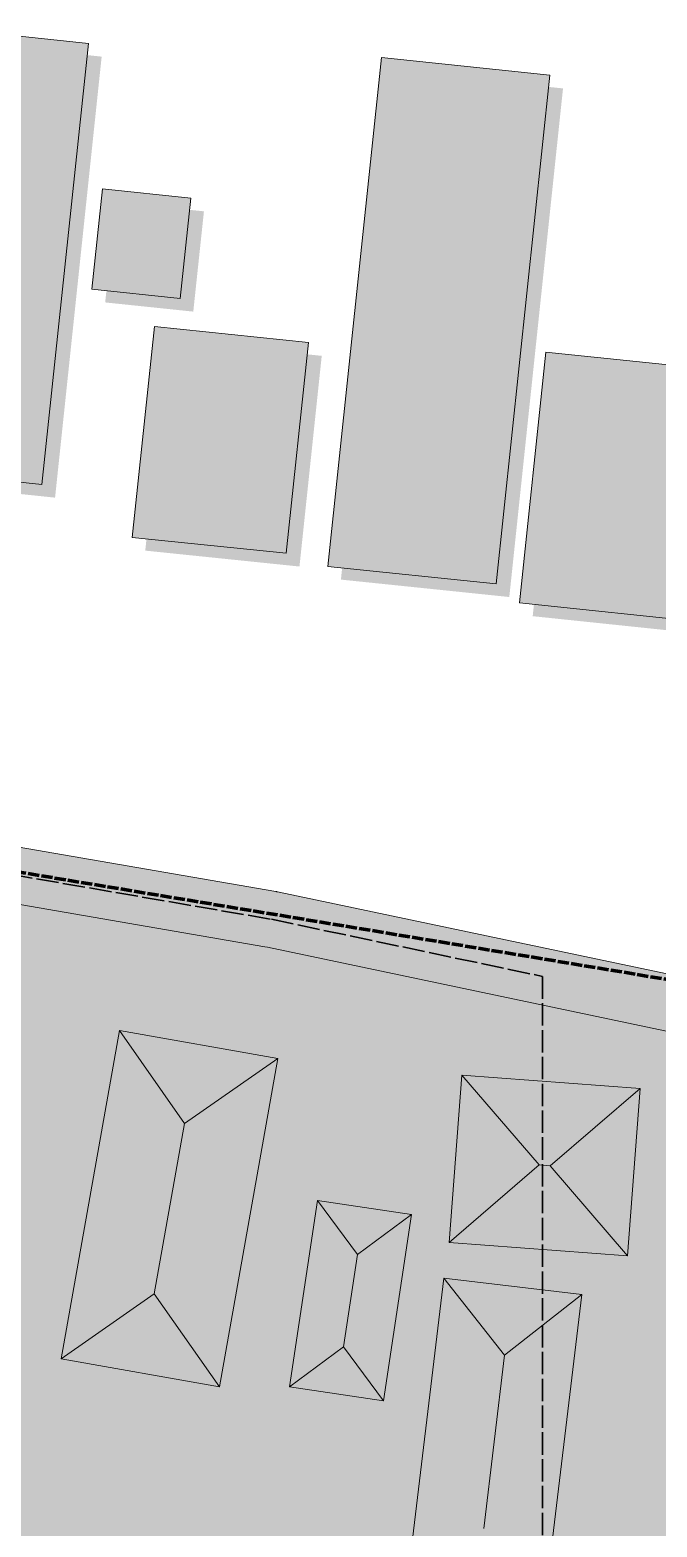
# Model space of a CAD drawing. Header units: metres. Extents: x 305909 to 307171, y 9156037 to 9156671.
# Drawn here: x 306410.9 to 306446.5, y 9156501.5 to 9156586.6 of the extents above; entities that cross this region are included whole.
import ezdxf

# ---------------------------------------------------------------- set-up
doc = ezdxf.new("R2010")
doc.units = ezdxf.units.M
doc.linetypes.add('DASHED', pattern=[1.524, 1.27, -0.254])
doc.linetypes.add('DASHED2', pattern=[0.762, 0.635, -0.127])
for name, color, linetype, lineweight, true_color in [('A-ALUR_DISTRIBUSI', 7, 'DASHED', 50, 0x7828a0), ('B-BANGUNAN_PERMUKIMAN', 7, 'Continuous', 13, 0xf0cd8c), ('B-BAYANGAN', 7, 'Continuous', 0, 0x76786c), ('B-DELINEASI', 7, 'DASHED2', 70, 0xc800c8), ('J-PERKERASAN_JALAN', 7, 'Continuous', 9, 0x989896), ('K-BANGUNAN_LUAR_TAPAK', 7, 'Continuous', 9, 0xdedede), ('T-BANGUNAN_KLASTER_INTI', 7, 'Continuous', 13, 0xe88c3c), ('T-KLASTER_TEMPE_INTI', 7, 'DASHED', 35, 0xd26e14), ('Z-R', 7, 'Continuous', 0, 0xfaf4e6), ('Z-R-UT', 7, 'Continuous', 0, 0xffd699)]:
    doc.layers.add(name, color=color, linetype=linetype, lineweight=lineweight, true_color=true_color)

msp = doc.modelspace()

# ---------------------------------------------------------------- hatches: boundary and pattern name
at = {"layer": 'A-ALUR_DISTRIBUSI', "true_color": 0x7828a0}
h = msp.add_hatch(color=195, dxfattribs=at)
h.dxf.hatch_style = 1
h.paths.add_polyline_path([(306412.621, 9156537.233), (306412.623, 9156537.232), (306417.012, 9156536.443), (306417.015, 9156536.442), (306417.059, 9156536.434), (306416.806, 9156535.057), (306416.762, 9156535.065), (306412.377, 9156535.854), (306410.905, 9156536.113), (306411.148, 9156537.492), (306412.621, 9156537.233)])
h = msp.add_hatch(color=195, dxfattribs=at)
h.dxf.hatch_style = 1
h.paths.add_polyline_path([(306421.264, 9156535.659), (306421.268, 9156535.658), (306425.379, 9156534.882), (306425.383, 9156534.881), (306425.912, 9156534.779), (306425.646, 9156533.404), (306425.118, 9156533.507), (306421.009, 9156534.282), (306419.756, 9156534.513), (306420.01, 9156535.89), (306421.264, 9156535.659)])
h = msp.add_hatch(color=195, dxfattribs=at)
h.dxf.hatch_style = 1
h.paths.add_polyline_path([(306429.356, 9156534.112), (306429.36, 9156534.111), (306433.195, 9156533.348), (306433.199, 9156533.348), (306434.748, 9156533.031), (306434.468, 9156531.659), (306432.92, 9156531.976), (306429.088, 9156532.738), (306428.591, 9156532.834), (306428.858, 9156534.208), (306429.356, 9156534.112)])
h = msp.add_hatch(color=195, dxfattribs=at)
h.dxf.hatch_style = 1
h.paths.add_polyline_path([(306440.458, 9156531.842), (306443.562, 9156531.188), (306443.273, 9156529.818), (306440.17, 9156530.472), (306437.402, 9156531.054), (306437.69, 9156532.424), (306440.458, 9156531.842)])
h = msp.add_hatch(color=195, dxfattribs=at)
h.dxf.hatch_style = 1
h.paths.add_polyline_path([(306448.475, 9156530.154), (306450.26, 9156529.779), (306451.602, 9156529.496), (306452.369, 9156529.335), (306452.081, 9156527.965), (306451.314, 9156528.126), (306449.972, 9156528.409), (306448.187, 9156528.784), (306446.209, 9156529.2), (306446.497, 9156530.57), (306448.475, 9156530.154)])
at = {"layer": 'B-BANGUNAN_PERMUKIMAN', "true_color": 0xef9568}
h = msp.add_hatch(color=21, dxfattribs=at)
h.dxf.hatch_style = 1
h.paths.add_polyline_path([(306415.985, 9156529.767), (306415.985, 9156529.767), (306419.68, 9156524.475), (306417.962, 9156514.8), (306412.67, 9156511.105), (306415.985, 9156529.767)])
at = {"layer": 'B-BANGUNAN_PERMUKIMAN', "true_color": 0xe79064}
h = msp.add_hatch(color=33, dxfattribs=at)
h.dxf.hatch_style = 1
h.paths.add_polyline_path([(306419.68, 9156524.475), (306415.985, 9156529.767), (306424.973, 9156528.17), (306419.68, 9156524.475)])
at = {"layer": 'B-BANGUNAN_PERMUKIMAN', "true_color": 0xb8724f}
h = msp.add_hatch(color=35, dxfattribs=at)
h.dxf.hatch_style = 1
h.paths.add_polyline_path([(306421.658, 9156509.508), (306417.962, 9156514.8), (306419.68, 9156524.475), (306424.973, 9156528.17), (306421.658, 9156509.508)])
at = {"layer": 'B-BANGUNAN_PERMUKIMAN', "true_color": 0xed9467}
h = msp.add_hatch(color=21, dxfattribs=at)
h.dxf.hatch_style = 1
h.paths.add_polyline_path([(306439.812, 9156522.119), (306434.702, 9156517.72), (306435.413, 9156527.228), (306439.812, 9156522.119)])
at = {"layer": 'B-BANGUNAN_PERMUKIMAN', "true_color": 0xea9165}
h = msp.add_hatch(color=33, dxfattribs=at)
h.dxf.hatch_style = 1
h.paths.add_polyline_path([(306440.433, 9156522.072), (306439.812, 9156522.119), (306435.413, 9156527.228), (306445.543, 9156526.471), (306440.433, 9156522.072)])
at = {"layer": 'B-BANGUNAN_PERMUKIMAN', "true_color": 0xba7350}
h = msp.add_hatch(color=23, dxfattribs=at)
h.dxf.hatch_style = 1
h.paths.add_polyline_path([(306440.433, 9156522.072), (306445.543, 9156526.471), (306445.543, 9156526.471), (306444.832, 9156516.963), (306440.433, 9156522.072)])
at = {"layer": 'B-BANGUNAN_PERMUKIMAN', "true_color": 0xbd7652}
h = msp.add_hatch(color=23, dxfattribs=at)
h.dxf.hatch_style = 1
h.paths.add_polyline_path([(306434.702, 9156517.72), (306434.702, 9156517.72), (306439.812, 9156522.119), (306440.433, 9156522.072), (306444.832, 9156516.963), (306434.702, 9156517.72)])
at = {"layer": 'B-BANGUNAN_PERMUKIMAN', "true_color": 0xef9467}
h = msp.add_hatch(color=21, dxfattribs=at)
h.dxf.hatch_style = 1
h.paths.add_polyline_path([(306427.222, 9156520.101), (306429.493, 9156517.028), (306428.707, 9156511.788), (306425.634, 9156509.517), (306427.222, 9156520.101)])
at = {"layer": 'B-BANGUNAN_PERMUKIMAN', "true_color": 0xe89064}
h = msp.add_hatch(color=33, dxfattribs=at)
h.dxf.hatch_style = 1
h.paths.add_polyline_path([(306429.493, 9156517.028), (306427.222, 9156520.101), (306432.565, 9156519.299), (306429.493, 9156517.028)])
at = {"layer": 'B-BANGUNAN_PERMUKIMAN', "true_color": 0xb87350}
h = msp.add_hatch(color=35, dxfattribs=at)
h.dxf.hatch_style = 1
h.paths.add_polyline_path([(306428.707, 9156511.788), (306429.493, 9156517.028), (306432.565, 9156519.299), (306432.565, 9156519.299), (306430.978, 9156508.716), (306428.707, 9156511.788)])
at = {"layer": 'B-BANGUNAN_PERMUKIMAN', "true_color": 0xee9467}
h = msp.add_hatch(color=21, dxfattribs=at)
h.dxf.hatch_style = 1
h.paths.add_polyline_path([(306437.848, 9156511.308), (306436.67, 9156501.467), (306432.284, 9156498.02), (306434.401, 9156515.694), (306437.848, 9156511.308)])
at = {"layer": 'B-BANGUNAN_PERMUKIMAN', "true_color": 0xe89165}
h = msp.add_hatch(color=33, dxfattribs=at)
h.dxf.hatch_style = 1
h.paths.add_polyline_path([(306437.848, 9156511.308), (306434.401, 9156515.694), (306434.401, 9156515.694), (306442.234, 9156514.756), (306437.848, 9156511.308)])
at = {"layer": 'B-BANGUNAN_PERMUKIMAN', "true_color": 0xc07753}
h = msp.add_hatch(color=23, dxfattribs=at)
h.dxf.hatch_style = 1
h.paths.add_polyline_path([(306412.67, 9156511.105), (306417.962, 9156514.8), (306421.658, 9156509.508), (306412.67, 9156511.105)])
at = {"layer": 'B-BANGUNAN_PERMUKIMAN', "true_color": 0xb97350}
h = msp.add_hatch(color=23, dxfattribs=at)
h.dxf.hatch_style = 1
h.paths.add_polyline_path([(306440.117, 9156497.082), (306440.117, 9156497.082), (306436.67, 9156501.467), (306437.848, 9156511.308), (306442.234, 9156514.756), (306440.117, 9156497.082)])
at = {"layer": 'B-BANGUNAN_PERMUKIMAN', "true_color": 0xbf7753}
h = msp.add_hatch(color=23, dxfattribs=at)
h.dxf.hatch_style = 1
h.paths.add_polyline_path([(306428.707, 9156511.788), (306430.978, 9156508.716), (306430.978, 9156508.716), (306425.634, 9156509.517), (306428.707, 9156511.788)])
at = {"layer": 'B-BAYANGAN', "true_color": 0x76786c}
h = msp.add_hatch(color=8, dxfattribs=at)
h.dxf.hatch_style = 1
h.paths.add_polyline_path([(306407.653, 9156585.87), (306414.973, 9156585.104), (306412.327, 9156560.042), (306405.008, 9156560.808), (306407.653, 9156585.87)])
h = msp.add_hatch(color=8, dxfattribs=at)
h.dxf.hatch_style = 1
h.paths.add_polyline_path([(306431.605, 9156584.298), (306441.166, 9156583.297), (306438.116, 9156554.395), (306428.556, 9156555.385), (306431.605, 9156584.298)])
h = msp.add_hatch(color=8, dxfattribs=at)
h.dxf.hatch_style = 1
h.paths.add_polyline_path([(306415.768, 9156576.834), (306420.78, 9156576.313), (306420.174, 9156570.614), (306415.173, 9156571.136), (306415.768, 9156576.834)])
h = msp.add_hatch(color=8, dxfattribs=at)
h.dxf.hatch_style = 1
h.paths.add_polyline_path([(306418.713, 9156569.015), (306427.467, 9156568.1), (306426.203, 9156556.128), (306417.448, 9156557.032), (306418.713, 9156569.015)])
h = msp.add_hatch(color=8, dxfattribs=at)
h.dxf.hatch_style = 1
h.paths.add_polyline_path([(306440.943, 9156567.557), (306451.751, 9156566.44), (306450.242, 9156552.177), (306439.445, 9156553.306), (306440.943, 9156567.557)])
h = msp.add_hatch(color=8, dxfattribs=at)
h.dxf.hatch_style = 1
h.paths.add_polyline_path([(306425.723, 9156527.42), (306422.408, 9156508.758), (306413.419, 9156510.355), (306416.735, 9156529.017), (306425.723, 9156527.42)])
h = msp.add_hatch(color=8, dxfattribs=at)
h.dxf.hatch_style = 1
h.paths.add_polyline_path([(306425.723, 9156527.42), (306422.408, 9156508.758), (306413.419, 9156510.355), (306416.735, 9156529.017), (306425.723, 9156527.42)])
h = msp.add_hatch(color=8, dxfattribs=at)
h.dxf.hatch_style = 1
h.paths.add_polyline_path([(306446.293, 9156525.721), (306445.582, 9156516.213), (306435.452, 9156516.97), (306436.163, 9156526.478), (306446.293, 9156525.721)])
h = msp.add_hatch(color=8, dxfattribs=at)
h.dxf.hatch_style = 1
h.paths.add_polyline_path([(306433.315, 9156518.549), (306431.727, 9156507.966), (306426.384, 9156508.767), (306427.972, 9156519.351), (306433.315, 9156518.549)])
h = msp.add_hatch(color=8, dxfattribs=at)
h.dxf.hatch_style = 1
h.paths.add_polyline_path([(306433.315, 9156518.549), (306431.727, 9156507.966), (306426.384, 9156508.767), (306427.972, 9156519.351), (306433.315, 9156518.549)])
h = msp.add_hatch(color=8, dxfattribs=at)
h.dxf.hatch_style = 1
h.paths.add_polyline_path([(306442.984, 9156514.006), (306440.867, 9156496.332), (306433.034, 9156497.27), (306435.151, 9156514.944), (306442.984, 9156514.006)])
h = msp.add_hatch(color=8, dxfattribs=at)
h.dxf.hatch_style = 1
h.paths.add_polyline_path([(306442.984, 9156514.006), (306440.867, 9156496.332), (306433.034, 9156497.27), (306435.151, 9156514.944), (306442.984, 9156514.006)])
at = {"layer": 'J-PERKERASAN_JALAN', "true_color": 0xa8a8a6}
h = msp.add_hatch(color=253, dxfattribs=at)
h.dxf.hatch_style = 1
h.paths.add_polyline_path([(306211.341, 9156561.319), (306215.693, 9156561.13), (306215.76, 9156561.126), (306215.8, 9156561.123), (306215.867, 9156561.117), (306305.106, 9156551.206), (306305.211, 9156551.196), (306385.831, 9156544.389), (306385.918, 9156544.38), (306385.969, 9156544.374), (306386.055, 9156544.361), (306424.864, 9156537.661), (306424.901, 9156537.654), (306424.922, 9156537.65), (306424.958, 9156537.643), (306453.186, 9156531.689), (306453.481, 9156531.639), (306455.847, 9156531.322), (306456.066, 9156531.299), (306458.588, 9156531.102), (306458.613, 9156531.1), (306499.527, 9156528.16), (306499.548, 9156528.159), (306503.861, 9156527.791), (306503.93, 9156527.784), (306503.97, 9156527.78), (306504.038, 9156527.77), (306508.381, 9156527.098), (306524.104, 9156524.604), (306524.104, 9156521.364), (306507.903, 9156523.933), (306507.888, 9156523.936), (306503.705, 9156524.584), (306503.432, 9156524.616), (306499.323, 9156524.966), (306499.27, 9156524.971), (306458.379, 9156527.908), (306455.69, 9156528.118), (306455.636, 9156528.123), (306455.603, 9156528.127), (306455.548, 9156528.133), (306452.885, 9156528.49), (306452.811, 9156528.501), (306452.767, 9156528.509), (306452.694, 9156528.523), (306424.381, 9156534.494), (306424.236, 9156534.522), (306390.807, 9156540.293), (306390.292, 9156540.348), (306389.774, 9156540.336), (306389.261, 9156540.256), (306388.764, 9156540.112), (306388.289, 9156539.904), (306387.845, 9156539.636), (306387.439, 9156539.314), (306387.079, 9156538.941), (306386.769, 9156538.525), (306386.516, 9156538.073), (306386.324, 9156537.592), (306386.196, 9156537.089), (306373.097, 9156467.337), (306371.27, 9156457.608), (306371.258, 9156457.542), (306354.047, 9156356.618), (306353.994, 9156356.117), (306354.004, 9156355.613), (306354.077, 9156355.115), (306354.213, 9156354.629), (306354.408, 9156354.165), (306354.661, 9156353.729), (306354.966, 9156353.328), (306355.319, 9156352.968), (306355.714, 9156352.656), (306356.146, 9156352.396), (306356.607, 9156352.192), (306357.09, 9156352.048), (306357.587, 9156351.966), (306409.631, 9156346.693), (306409.685, 9156346.687), (306409.717, 9156346.683), (306409.771, 9156346.675), (306440.166, 9156341.92), (306440.608, 9156341.876), (306479.912, 9156340.134), (306480.43, 9156340.144), (306480.943, 9156340.222), (306481.441, 9156340.365), (306481.917, 9156340.572), (306482.362, 9156340.838), (306482.768, 9156341.16), (306483.13, 9156341.531), (306483.441, 9156341.946), (306483.695, 9156342.398), (306483.889, 9156342.879), (306484.019, 9156343.381), (306484.082, 9156343.896), (306484.563, 9156352.101), (306486.641, 9156384.636), (306486.657, 9156384.758), (306486.78, 9156384.758), (306489.513, 9156384.584), (306489.635, 9156384.568), (306489.635, 9156384.445), (306487.559, 9156351.943), (306487.558, 9156351.922), (306487.067, 9156343.551), (306487.07, 9156343.043), (306487.137, 9156342.539), (306487.267, 9156342.048), (306487.458, 9156341.578), (306487.707, 9156341.135), (306488.011, 9156340.728), (306488.363, 9156340.362), (306488.76, 9156340.044), (306489.193, 9156339.779), (306489.656, 9156339.571), (306490.142, 9156339.423), (306490.643, 9156339.338), (306492.503, 9156339.143), (306492.541, 9156339.139), (306492.564, 9156339.136), (306492.602, 9156339.131), (306513.238, 9156336.16), (306513.401, 9156336.139), (306524.104, 9156335.046), (306524.104, 9156331.829), (306512.982, 9156332.966), (306512.941, 9156332.97), (306512.916, 9156332.973), (306512.875, 9156332.979), (306498.863, 9156334.996), (306498.356, 9156335.037), (306497.849, 9156335.012), (306497.349, 9156334.924), (306496.864, 9156334.773), (306496.402, 9156334.562), (306495.97, 9156334.294), (306495.576, 9156333.973), (306495.226, 9156333.605), (306494.925, 9156333.196), (306494.679, 9156332.752), (306494.49, 9156332.28), (306494.364, 9156331.788), (306494.3, 9156331.284), (306494.301, 9156330.776), (306499.491, 9156251.377), (306499.491, 9156251.254), (306499.369, 9156251.238), (306496.637, 9156251.059), (306496.514, 9156251.059), (306496.498, 9156251.181), (306491.167, 9156332.724), (306491.102, 9156333.229), (306490.973, 9156333.721), (306490.782, 9156334.193), (306490.533, 9156334.637), (306490.23, 9156335.046), (306489.877, 9156335.413), (306489.48, 9156335.732), (306489.047, 9156335.998), (306488.582, 9156336.207), (306488.095, 9156336.356), (306487.594, 9156336.441), (306485.258, 9156336.686), (306485.017, 9156336.704), (306446.09, 9156338.429), (306445.584, 9156338.42), (306445.083, 9156338.346), (306444.595, 9156338.21), (306444.129, 9156338.013), (306443.691, 9156337.759), (306443.289, 9156337.452), (306442.928, 9156337.096), (306442.616, 9156336.698), (306442.356, 9156336.263), (306442.153, 9156335.8), (306442.011, 9156335.314), (306441.931, 9156334.814), (306441.915, 9156334.308), (306442.571, 9156313.413), (306442.58, 9156313.248), (306443.283, 9156303.609), (306443.286, 9156303.565), (306443.287, 9156303.544), (306443.288, 9156303.5), (306443.886, 9156283.072), (306443.882, 9156282.949), (306443.759, 9156282.937), (306441.022, 9156282.857), (306440.899, 9156282.862), (306440.888, 9156282.984), (306440.293, 9156303.314), (306440.284, 9156303.488), (306439.581, 9156313.122), (306439.578, 9156313.164), (306439.577, 9156313.184), (306439.576, 9156313.226), (306438.873, 9156335.586), (306438.826, 9156336.086), (306438.716, 9156336.577), (306438.545, 9156337.05), (306438.317, 9156337.498), (306438.034, 9156337.914), (306437.701, 9156338.291), (306437.323, 9156338.623), (306436.907, 9156338.906), (306436.458, 9156339.133), (306435.985, 9156339.303), (306435.494, 9156339.412), (306409.399, 9156343.494), (306409.184, 9156343.522), (306356.316, 9156348.878), (306355.783, 9156348.897), (306355.253, 9156348.844), (306354.735, 9156348.722), (306354.238, 9156348.531), (306353.77, 9156348.276), (306353.34, 9156347.962), (306352.956, 9156347.593), (306352.624, 9156347.176), (306352.351, 9156346.719), (306352.141, 9156346.23), (306351.997, 9156345.717), (306341.11, 9156293.6), (306341.085, 9156293.468), (306330.918, 9156235.039), (306330.908, 9156234.979), (306329.587, 9156226.644), (306329.547, 9156226.286), (306329.002, 9156218.17), (306329.001, 9156218.146), (306326.612, 9156189.443), (306326.594, 9156189.321), (306326.471, 9156189.324), (306323.742, 9156189.551), (306323.62, 9156189.569), (306323.622, 9156189.692), (306326.007, 9156218.339), (306326.011, 9156218.403), (306326.567, 9156226.689), (306326.575, 9156226.779), (306326.58, 9156226.824), (306326.592, 9156226.913), (306327.95, 9156235.479), (306327.954, 9156235.502), (306338.142, 9156294.057), (306338.148, 9156294.09), (306338.151, 9156294.106), (306338.158, 9156294.139), (306348.925, 9156345.68), (306348.998, 9156346.205), (306349.002, 9156346.735), (306348.936, 9156347.261), (306348.8, 9156347.774), (306348.598, 9156348.264), (306348.333, 9156348.723), (306348.01, 9156349.143), (306347.634, 9156349.517), (306347.211, 9156349.837), (306346.75, 9156350.099), (306346.259, 9156350.298), (306345.745, 9156350.43), (306324.834, 9156354.345), (306324.271, 9156354.41), (306279.508, 9156356.343), (306211.341, 9156359.746), (306211.341, 9156362.949), (306279.625, 9156359.541), (306279.652, 9156359.54), (306324.736, 9156357.593), (306324.877, 9156357.581), (306324.962, 9156357.572), (306325.102, 9156357.551), (306346.36, 9156353.57), (306346.885, 9156353.507), (306347.414, 9156353.514), (306347.937, 9156353.591), (306348.445, 9156353.736), (306348.93, 9156353.947), (306349.383, 9156354.219), (306349.796, 9156354.55), (306350.161, 9156354.931), (306350.473, 9156355.358), (306350.727, 9156355.822), (306350.917, 9156356.315), (306351.04, 9156356.829), (306367.345, 9156452.444), (306367.4, 9156452.978), (306367.382, 9156453.515), (306367.293, 9156454.044), (306367.134, 9156454.557), (306366.908, 9156455.044), (306366.618, 9156455.496), (306366.271, 9156455.905), (306365.872, 9156456.264), (306365.428, 9156456.566), (306364.948, 9156456.806), (306364.44, 9156456.98), (306363.913, 9156457.084), (306328.417, 9156461.659), (306307.102, 9156464.447), (306307.086, 9156464.449), (306307.041, 9156464.456), (306243.125, 9156474.305), (306242.61, 9156474.35), (306242.093, 9156474.329), (306241.583, 9156474.241), (306241.089, 9156474.088), (306240.619, 9156473.873), (306240.18, 9156473.598), (306239.781, 9156473.27), (306239.427, 9156472.892), (306239.125, 9156472.472), (306238.879, 9156472.017), (306235.863, 9156465.428), (306235.816, 9156465.333), (306235.721, 9156465.173), (306235.626, 9156465.045), (306235.517, 9156464.929), (306235.377, 9156464.807), (306235.291, 9156464.744), (306234.104, 9156463.916), (306234.011, 9156463.855), (306233.816, 9156463.749), (306233.715, 9156463.704), (306232.243, 9156463.105), (306232.16, 9156463.073), (306232.012, 9156463.028), (306231.882, 9156463), (306231.728, 9156462.982), (306231.639, 9156462.977), (306225.305, 9156462.777), (306225.175, 9156462.777), (306225.11, 9156462.78), (306224.979, 9156462.788), (306217.294, 9156463.552), (306217.186, 9156463.566), (306217.132, 9156463.574), (306217.025, 9156463.594), (306211.341, 9156464.792), (306211.341, 9156467.858), (306217.404, 9156466.58), (306217.834, 9156466.513), (306224.983, 9156465.803), (306225.505, 9156465.785), (306230.354, 9156465.938), (306230.906, 9156465.994), (306231.444, 9156466.125), (306231.96, 9156466.33), (306232.442, 9156466.604), (306232.881, 9156466.943), (306233.27, 9156467.338), (306233.6, 9156467.784), (306233.865, 9156468.271), (306237.161, 9156475.469), (306237.205, 9156475.561), (306237.295, 9156475.714), (306237.385, 9156475.836), (306237.487, 9156475.949), (306237.6, 9156476.051), (306237.743, 9156476.156), (306237.829, 9156476.21), (306239.166, 9156476.996), (306239.245, 9156477.041), (306239.389, 9156477.108), (306239.517, 9156477.155), (306239.67, 9156477.196), (306239.759, 9156477.213), (306241.459, 9156477.502), (306241.565, 9156477.517), (306241.752, 9156477.529), (306241.939, 9156477.52), (306242.045, 9156477.507), (306307.452, 9156467.428), (306307.542, 9156467.415), (306328.795, 9156464.635), (306328.802, 9156464.634), (306364.829, 9156459.991), (306365.332, 9156459.958), (306365.835, 9156459.989), (306366.33, 9156460.083), (306366.81, 9156460.238), (306367.266, 9156460.452), (306367.692, 9156460.722), (306368.08, 9156461.044), (306368.425, 9156461.412), (306368.721, 9156461.82), (306368.963, 9156462.262), (306369.147, 9156462.731), (306369.271, 9156463.22), (306370.149, 9156467.89), (306383.124, 9156536.986), (306383.186, 9156537.496), (306383.182, 9156538.011), (306383.112, 9156538.52), (306382.978, 9156539.016), (306382.781, 9156539.491), (306382.525, 9156539.937), (306382.213, 9156540.346), (306381.852, 9156540.712), (306381.447, 9156541.028), (306381.004, 9156541.29), (306380.532, 9156541.493), (306380.037, 9156541.634), (306379.529, 9156541.71), (306304.881, 9156548.012), (306304.855, 9156548.015), (306304.839, 9156548.016), (306304.813, 9156548.019), (306215.667, 9156557.919), (306215.399, 9156557.94), (306211.341, 9156558.116), (306211.341, 9156561.319)])
at = {"layer": 'K-BANGUNAN_LUAR_TAPAK', "true_color": 0xececea}
h = msp.add_hatch(color=7, dxfattribs=at)
h.dxf.hatch_style = 1
h.paths.add_polyline_path([(306406.903, 9156586.62), (306414.223, 9156585.854), (306411.577, 9156560.792), (306404.258, 9156561.558), (306406.903, 9156586.62)])
h = msp.add_hatch(color=7, dxfattribs=at)
h.dxf.hatch_style = 1
h.paths.add_polyline_path([(306430.855, 9156585.048), (306440.416, 9156584.047), (306437.366, 9156555.145), (306427.806, 9156556.135), (306430.855, 9156585.048)])
h = msp.add_hatch(color=7, dxfattribs=at)
h.dxf.hatch_style = 1
h.paths.add_polyline_path([(306415.018, 9156577.584), (306420.03, 9156577.063), (306419.424, 9156571.364), (306414.423, 9156571.886), (306415.018, 9156577.584)])
h = msp.add_hatch(color=7, dxfattribs=at)
h.dxf.hatch_style = 1
h.paths.add_polyline_path([(306417.963, 9156569.765), (306426.717, 9156568.85), (306425.453, 9156556.878), (306416.698, 9156557.782), (306417.963, 9156569.765)])
h = msp.add_hatch(color=7, dxfattribs=at)
h.dxf.hatch_style = 1
h.paths.add_polyline_path([(306440.193, 9156568.307), (306451.001, 9156567.19), (306449.492, 9156552.927), (306438.695, 9156554.056), (306440.193, 9156568.307)])
at = {"layer": 'T-BANGUNAN_KLASTER_INTI', "true_color": 0xffb42d}
h = msp.add_hatch(color=40, dxfattribs=at)
h.dxf.hatch_style = 1
h.paths.add_polyline_path([(306415.985, 9156529.767), (306415.985, 9156529.767), (306419.68, 9156524.475), (306417.962, 9156514.8), (306412.67, 9156511.105), (306415.985, 9156529.767)])
at = {"layer": 'T-BANGUNAN_KLASTER_INTI', "true_color": 0xffae2b}
h = msp.add_hatch(color=40, dxfattribs=at)
h.dxf.hatch_style = 1
h.paths.add_polyline_path([(306419.68, 9156524.475), (306415.985, 9156529.767), (306424.973, 9156528.17), (306419.68, 9156524.475)])
at = {"layer": 'T-BANGUNAN_KLASTER_INTI', "true_color": 0xce8b22}
h = msp.add_hatch(color=42, dxfattribs=at)
h.dxf.hatch_style = 1
h.paths.add_polyline_path([(306421.658, 9156509.508), (306417.962, 9156514.8), (306419.68, 9156524.475), (306424.973, 9156528.17), (306421.658, 9156509.508)])
at = {"layer": 'T-BANGUNAN_KLASTER_INTI', "true_color": 0xffb42d}
h = msp.add_hatch(color=40, dxfattribs=at)
h.dxf.hatch_style = 1
h.paths.add_polyline_path([(306427.222, 9156520.101), (306429.493, 9156517.028), (306428.707, 9156511.788), (306425.634, 9156509.517), (306427.222, 9156520.101)])
at = {"layer": 'T-BANGUNAN_KLASTER_INTI', "true_color": 0xffaf2b}
h = msp.add_hatch(color=40, dxfattribs=at)
h.dxf.hatch_style = 1
h.paths.add_polyline_path([(306429.493, 9156517.028), (306427.222, 9156520.101), (306432.565, 9156519.299), (306429.493, 9156517.028)])
at = {"layer": 'T-BANGUNAN_KLASTER_INTI', "true_color": 0xcf8b22}
h = msp.add_hatch(color=42, dxfattribs=at)
h.dxf.hatch_style = 1
h.paths.add_polyline_path([(306428.707, 9156511.788), (306429.493, 9156517.028), (306432.565, 9156519.299), (306432.565, 9156519.299), (306430.978, 9156508.716), (306428.707, 9156511.788)])
at = {"layer": 'T-BANGUNAN_KLASTER_INTI', "true_color": 0xffb42d}
h = msp.add_hatch(color=40, dxfattribs=at)
h.dxf.hatch_style = 1
h.paths.add_polyline_path([(306437.848, 9156511.308), (306436.67, 9156501.467), (306432.284, 9156498.02), (306434.401, 9156515.694), (306437.848, 9156511.308)])
at = {"layer": 'T-BANGUNAN_KLASTER_INTI', "true_color": 0xffaf2b}
h = msp.add_hatch(color=40, dxfattribs=at)
h.dxf.hatch_style = 1
h.paths.add_polyline_path([(306437.848, 9156511.308), (306434.401, 9156515.694), (306434.401, 9156515.694), (306442.234, 9156514.756), (306437.848, 9156511.308)])
at = {"layer": 'T-BANGUNAN_KLASTER_INTI', "true_color": 0xd89124}
h = msp.add_hatch(color=42, dxfattribs=at)
h.dxf.hatch_style = 1
h.paths.add_polyline_path([(306412.67, 9156511.105), (306417.962, 9156514.8), (306421.658, 9156509.508), (306412.67, 9156511.105)])
at = {"layer": 'T-BANGUNAN_KLASTER_INTI', "true_color": 0xd08b22}
h = msp.add_hatch(color=42, dxfattribs=at)
h.dxf.hatch_style = 1
h.paths.add_polyline_path([(306440.117, 9156497.082), (306440.117, 9156497.082), (306436.67, 9156501.467), (306437.848, 9156511.308), (306442.234, 9156514.756), (306440.117, 9156497.082)])
at = {"layer": 'T-BANGUNAN_KLASTER_INTI', "true_color": 0xd79024}
h = msp.add_hatch(color=42, dxfattribs=at)
h.dxf.hatch_style = 1
h.paths.add_polyline_path([(306428.707, 9156511.788), (306430.978, 9156508.716), (306430.978, 9156508.716), (306425.634, 9156509.517), (306428.707, 9156511.788)])
at = {"layer": 'Z-R', "true_color": 0xf4f2ec}
h = msp.add_hatch(color=7, dxfattribs=at)
h.dxf.hatch_style = 1
h.paths.add_polyline_path([(306624.289, 9156242.595), (306556.388, 9156238.052), (306554.003, 9156281.952), (306509.625, 9156279.089), (306499.604, 9156305.811), (306466.679, 9156301.994), (306472.882, 9156235.666), (306497.912, 9156229.062), (306526.804, 9156228.986), (306531.575, 9156219.919), (306532.491, 9156127.582), (306486.314, 9156132.333), (306393.989, 9156155.199), (306332.726, 9156171.593), (306288.72, 9156190.576), (306259.621, 9156211.151), (306259.621, 9156409.341), (306281.946, 9156409.003), (306338.236, 9156402.748), (306341.903, 9156461.433), (306341.903, 9156461.433), (306341.904, 9156461.433), (306369.777, 9156457.841), (306369.778, 9156457.841), (306369.779, 9156457.84), (306369.78, 9156457.84), (306369.78, 9156457.84), (306369.781, 9156457.839), (306369.782, 9156457.838), (306369.783, 9156457.838), (306369.783, 9156457.837), (306369.784, 9156457.836), (306369.784, 9156457.835), (306369.785, 9156457.834), (306369.785, 9156457.833), (306369.785, 9156457.832), (306369.785, 9156457.831), (306369.785, 9156457.83), (306369.785, 9156457.829), (306360, 9156400.45), (306360, 9156400.449), (306360, 9156400.449), (306360, 9156380), (306360, 9156380), (306360, 9156380), (306440, 9156380), (306440, 9156380), (306440, 9156380), (306440, 9156532.835), (306440, 9156532.835), (306440, 9156532.835), (306424.61, 9156536.081), (306424.61, 9156536.081), (306385.74, 9156542.791), (306385.74, 9156542.791), (306305.003, 9156549.608), (306305.003, 9156549.608), (306259.621, 9156554.648), (306259.621, 9156558.541), (306291.75, 9156555.548), (306369.455, 9156545.532), (306504.834, 9156523.084), (306572.178, 9156510.306), (306677.166, 9156490.276), (306764.133, 9156475.064), (306735.941, 9156145.416), (306694.109, 9156139.201), (306694.292, 9156206.558), (306623.212, 9156213.87), (306624.289, 9156242.595)])
at = {"layer": 'Z-R-UT', "true_color": 0xfae9cc}
h = msp.add_hatch(color=254, dxfattribs=at)
h.dxf.hatch_style = 1
h.paths.add_polyline_path([(306385.919, 9156542.76), (306424.61, 9156536.081), (306424.61, 9156536.081), (306440, 9156532.835), (306440, 9156532.835), (306440, 9156532.835), (306440, 9156380), (306440, 9156380), (306440, 9156380), (306385.919, 9156380), (306385.919, 9156466.63), (306386.344, 9156466.524), (306386.561, 9156467.851), (306386.602, 9156468.043), (306386.661, 9156468.23), (306386.739, 9156468.41), (306386.834, 9156468.582), (306386.945, 9156468.744), (306387.072, 9156468.894), (306387.213, 9156469.031), (306387.366, 9156469.153), (306387.531, 9156469.26), (306387.705, 9156469.35), (306387.888, 9156469.422), (306388.076, 9156469.476), (306388.27, 9156469.512), (306388.465, 9156469.528), (306388.661, 9156469.526), (306388.856, 9156469.504), (306398.831, 9156467.878), (306399.406, 9156469.094), (306399.968, 9156470.665), (306400.373, 9156472.283), (306400.618, 9156473.934), (306400.7, 9156475.6), (306400.638, 9156476.859), (306391.105, 9156478.896), (306390.915, 9156478.946), (306390.731, 9156479.015), (306390.555, 9156479.101), (306390.388, 9156479.205), (306390.232, 9156479.324), (306390.089, 9156479.458), (306389.959, 9156479.605), (306389.844, 9156479.764), (306389.746, 9156479.934), (306389.664, 9156480.113), (306389.601, 9156480.298), (306389.556, 9156480.489), (306389.53, 9156480.684), (306389.523, 9156480.88), (306389.535, 9156481.076), (306389.567, 9156481.27), (306390.119, 9156483.854), (306385.919, 9156484.648), (306385.919, 9156542.76)])

# ---------------------------------------------------------------- linework, layer by layer
at = {"layer": 'B-BANGUNAN_PERMUKIMAN', "color": 27, "lineweight": 9, "true_color": 0x744832}
for p, q in [((306415.985, 9156529.767), (306419.68, 9156524.475)), ((306424.973, 9156528.17), (306419.68, 9156524.475)), ((306435.413, 9156527.228), (306439.812, 9156522.119)), ((306445.543, 9156526.471), (306440.433, 9156522.072)), ((306419.68, 9156524.475), (306417.962, 9156514.8)), ((306434.702, 9156517.72), (306439.812, 9156522.119)), ((306440.433, 9156522.072), (306439.812, 9156522.119)), ((306444.832, 9156516.963), (306440.433, 9156522.072)), ((306427.222, 9156520.101), (306429.493, 9156517.028)), ((306432.565, 9156519.299), (306429.493, 9156517.028)), ((306428.707, 9156511.788), (306429.493, 9156517.028)), ((306434.401, 9156515.694), (306437.848, 9156511.308)), ((306412.67, 9156511.105), (306417.962, 9156514.8)), ((306421.658, 9156509.508), (306417.962, 9156514.8)), ((306442.234, 9156514.756), (306437.848, 9156511.308)), ((306425.634, 9156509.517), (306428.707, 9156511.788)), ((306430.978, 9156508.716), (306428.707, 9156511.788)), ((306437.848, 9156511.308), (306436.67, 9156501.467))]:
    msp.add_line(p, q, dxfattribs=at)
at = {"layer": 'B-BANGUNAN_PERMUKIMAN', "color": 27, "lineweight": 13, "true_color": 0x744832}
for points in [[(306424.973, 9156528.17), (306421.658, 9156509.508), (306412.669, 9156511.105), (306415.985, 9156529.767), (306424.973, 9156528.17)], [(306445.543, 9156526.471), (306444.832, 9156516.963), (306434.702, 9156517.72), (306435.413, 9156527.228), (306445.543, 9156526.471)], [(306432.565, 9156519.299), (306430.977, 9156508.716), (306425.634, 9156509.517), (306427.222, 9156520.101), (306432.565, 9156519.299)], [(306442.234, 9156514.756), (306440.117, 9156497.082), (306432.284, 9156498.02), (306434.401, 9156515.694), (306442.234, 9156514.756)]]:
    msp.add_lwpolyline(points, close=True, dxfattribs=at)
at = {"layer": 'B-DELINEASI'}
msp.add_lwpolyline([(306843.973, 9156139.654), (306613.966, 9156113.407), (306520.721, 9156109.954), (306423.331, 9156121.005), (306333.538, 9156153.468), (306256.179, 9156192.148), (306187.799, 9156246.714), (306141.521, 9156298.517), (306095.934, 9156355.156), (306061.399, 9156428.371), (306035.152, 9156500.205), (306008.214, 9156577.564), (306008.214, 9156577.564), (306165.696, 9156567.29), (306291.75, 9156555.548), (306369.455, 9156545.532), (306504.834, 9156523.084), (306572.178, 9156510.306), (306677.166, 9156490.276)], dxfattribs=at)
at = {"layer": 'J-PERKERASAN_JALAN', "color": 8, "lineweight": 13, "true_color": 0x787876}
for points in [[(306386.055, 9156544.361), (306424.864, 9156537.661), (306424.901, 9156537.654), (306424.922, 9156537.65), (306424.958, 9156537.643), (306453.186, 9156531.689), (306453.481, 9156531.639), (306455.847, 9156531.322), (306456.066, 9156531.299), (306458.588, 9156531.102), (306458.613, 9156531.1), (306499.527, 9156528.16), (306499.548, 9156528.159), (306503.861, 9156527.791)], [(306683.354, 9156488.398), (306622.834, 9156504.402), (306622.575, 9156504.461), (306586.751, 9156511.428), (306586.614, 9156511.452), (306507.903, 9156523.933), (306507.888, 9156523.936), (306503.705, 9156524.584), (306503.432, 9156524.616), (306499.323, 9156524.966), (306499.27, 9156524.971), (306458.379, 9156527.908), (306455.69, 9156528.118), (306455.636, 9156528.123), (306455.603, 9156528.127), (306455.548, 9156528.133), (306452.885, 9156528.49), (306452.811, 9156528.501), (306452.767, 9156528.509), (306452.694, 9156528.523), (306424.381, 9156534.494), (306424.236, 9156534.522), (306390.807, 9156540.293)]]:
    msp.add_lwpolyline(points, dxfattribs=at)
at = {"layer": 'K-BANGUNAN_LUAR_TAPAK', "color": 253, "lineweight": 9, "true_color": 0xb0b0ae}
for points in [[(306406.903, 9156586.62), (306414.223, 9156585.854), (306411.577, 9156560.792), (306404.258, 9156561.558), (306406.903, 9156586.62)], [(306430.855, 9156585.048), (306440.416, 9156584.047), (306437.366, 9156555.145), (306427.806, 9156556.135), (306430.855, 9156585.048)], [(306415.018, 9156577.584), (306420.03, 9156577.063), (306419.424, 9156571.364), (306414.423, 9156571.886), (306415.018, 9156577.584)], [(306417.963, 9156569.765), (306426.717, 9156568.85), (306425.453, 9156556.878), (306416.698, 9156557.782), (306417.963, 9156569.765)], [(306440.193, 9156568.307), (306451.001, 9156567.19), (306449.492, 9156552.927), (306438.695, 9156554.056), (306440.193, 9156568.307)]]:
    msp.add_lwpolyline(points, close=True, dxfattribs=at)
at = {"layer": 'T-BANGUNAN_KLASTER_INTI', "color": 46, "lineweight": 9, "true_color": 0x825816}
for p, q in [((306415.985, 9156529.767), (306419.68, 9156524.475)), ((306424.973, 9156528.17), (306419.68, 9156524.475)), ((306419.68, 9156524.475), (306417.962, 9156514.8)), ((306427.222, 9156520.101), (306429.493, 9156517.028)), ((306432.565, 9156519.299), (306429.493, 9156517.028)), ((306428.707, 9156511.788), (306429.493, 9156517.028)), ((306434.401, 9156515.694), (306437.848, 9156511.308)), ((306412.67, 9156511.105), (306417.962, 9156514.8)), ((306421.658, 9156509.508), (306417.962, 9156514.8)), ((306442.234, 9156514.756), (306437.848, 9156511.308)), ((306425.634, 9156509.517), (306428.707, 9156511.788)), ((306430.978, 9156508.716), (306428.707, 9156511.788)), ((306437.848, 9156511.308), (306436.67, 9156501.467))]:
    msp.add_line(p, q, dxfattribs=at)
at = {"layer": 'T-BANGUNAN_KLASTER_INTI', "color": 46, "lineweight": 13, "true_color": 0x825816}
for points in [[(306424.973, 9156528.17), (306421.658, 9156509.508), (306412.669, 9156511.105), (306415.985, 9156529.767), (306424.973, 9156528.17)], [(306432.565, 9156519.299), (306430.977, 9156508.716), (306425.634, 9156509.517), (306427.222, 9156520.101), (306432.565, 9156519.299)], [(306442.234, 9156514.756), (306440.117, 9156497.082), (306432.284, 9156498.02), (306434.401, 9156515.694), (306442.234, 9156514.756)]]:
    msp.add_lwpolyline(points, close=True, dxfattribs=at)
at = {"layer": 'T-KLASTER_TEMPE_INTI'}
msp.add_lwpolyline([(306160.523, 9156563.133), (306186.122, 9156560.815), (306186.122, 9156560.815), (306215.657, 9156559.53), (306215.657, 9156559.53), (306305.003, 9156549.608), (306305.003, 9156549.608), (306385.74, 9156542.791), (306385.74, 9156542.791), (306424.61, 9156536.081), (306424.61, 9156536.081), (306440, 9156532.835), (306440, 9156532.835), (306440, 9156532.835), (306440, 9156380)], dxfattribs=at)

doc.saveas('drawing.dxf')
